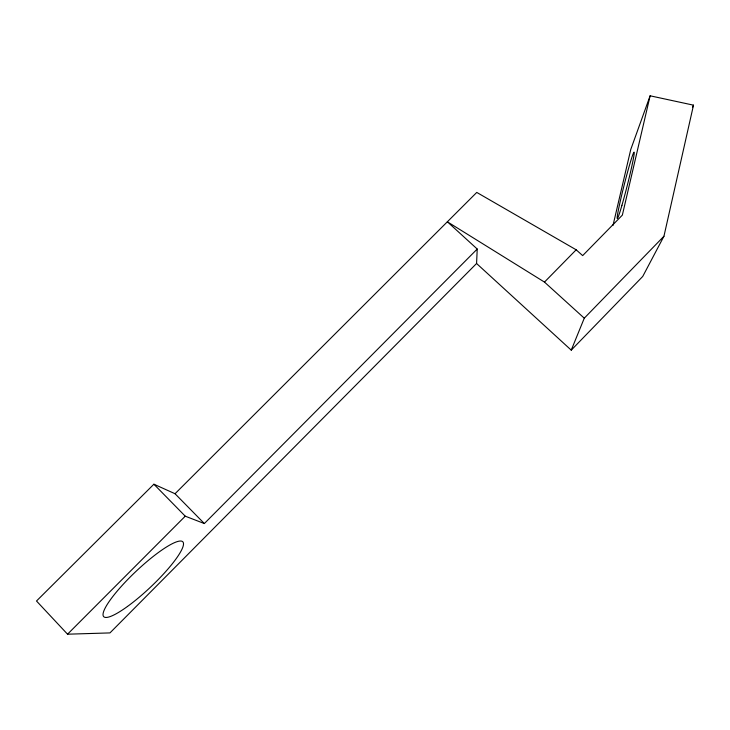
<?xml version="1.0" encoding="UTF-8"?>
<svg xmlns="http://www.w3.org/2000/svg" width="730" height="730" viewBox="0 0 730 730"><rect width="100%" height="100%" fill="white"/><g stroke="black" fill="none" stroke-linecap="round" stroke-linejoin="round"><path stroke-width="1.09" d="M476.571 263.493L477.228 249.04L447.353 221.783L544.48 282.09L584.274 318.189L571.243 350.144L476.571 263.493L109.956 632.91L67.543 634.197L36.5 601.009L153.893 484.209L175.036 493.736L204.336 523.547L477.228 249.04M571.243 350.144L642.738 276.442L663.944 236.246L693.5 105.166L650.12 95.803L630.766 149.468L613.017 225.406M650.12 95.803L622.352 215.122L582.668 255.609L576.18 249.797L476.763 192.419L175.036 493.736M692.569 107.246L693.5 105.166M584.274 318.189L663.944 236.246M544.48 282.09L576.18 249.797M67.543 634.197L185.247 516.183L204.336 523.547M153.893 484.209L185.247 516.183M127.495 606.447A54.449 10.722 -43.4 0 0 183.239 542.445A54.449 10.722 -43.4 0 0 119.063 588.918A54.449 10.722 -43.4 0 0 127.495 606.447M621.933 205.312A34.2 1.56 -75.8 0 0 634.188 152.333A34.2 1.56 -75.8 0 0 620.993 198.049A34.2 1.56 -75.8 0 0 621.933 205.312"/></g></svg>
